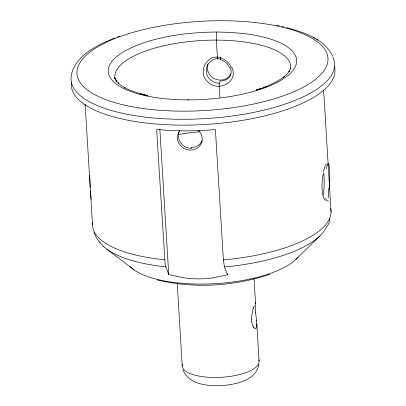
<?xml version="1.0" encoding="UTF-8"?>
<svg xmlns="http://www.w3.org/2000/svg" width="406" height="406" viewBox="0 0 406 406"><rect width="100%" height="100%" fill="white"/><g stroke="black" fill="none" stroke-linecap="round" stroke-linejoin="round"><path stroke-width="0.61" d="M251.537 319.207L251.867 314.848L252.74 310.61M256.81 325.916L256.795 323.704M255.526 304.084L255.46 310.022M290.686 68.873L290.407 64.28A90.614 32.175 -3.5 0 0 284.301 55.658C277.973 50.527 270.142 47.725 262.393 45.548A89.822 31.896 -3.5 0 0 240.991 41.529C224.259 39.575 207.314 39.712 190.561 41.422A89.822 31.896 -3.5 0 0 165.77 45.345C155.305 47.644 144.947 50.704 135.264 55.348A90.614 32.175 -3.5 0 0 121.805 63.93C117.476 67.64 113.558 73.349 115.233 79.307M258.967 364.542C255.592 380.513 236.424 384.33 222.62 385.502C208.588 386.157 188.841 385.137 182.954 369.734M71.75 72.913C77.668 53.962 98.013 44.888 114.898 37.859M253.354 308.428L254.257 305.713M290.655 68.264L288.828 71.913L289.559 71.004L286.905 74.141L283.439 77.211L284.296 76.556C275.918 82.925 266.047 86.945 256.105 90.173L260.302 88.747L256.734 89.919M325.734 228.421L326.439 226.924A12.835 11.81 23.1 0 0 329.631 218.464M325.445 228.918L323.866 231.405A116.329 41.31 -3.5 0 1 303.663 246.99A113.568 40.331 -3.5 0 1 292.584 251.994A116.618 41.412 -3.5 0 1 250.431 263.499L242.499 264.803A114.949 40.818 -3.5 0 1 224.493 266.96L223.396 260.16L215.408 129.56C195.87 131.26 176.163 131.361 156.64 129.438L165.14 264.56L168.754 274.654L183.476 277.76A99.379 91.462 23.1 0 0 213.186 277.841M295.842 259.429L319.974 235.835M255.41 303.013L255.547 303.292L254.049 278.785M263.727 87.518L267.006 86.239M117.212 36.976L119.572 36.119M269.909 274.258C233.922 286.357 194.235 288.773 157.229 279.988M227.451 273.507L227.527 274.776L213.18 277.826M216.971 31.998L203.162 32.333L189.333 33.409A96.354 34.216 -3.5 0 0 167.028 36.733C154.356 39.26 141.78 42.731 130.098 48.324A97.059 34.469 -3.5 0 0 115.685 57.52C111.046 61.494 106.849 67.609 108.646 73.988A97.059 34.469 -3.5 0 0 115.182 83.225C122.932 89.467 132.635 92.553 142.146 94.953A96.354 34.216 -3.5 0 0 161.573 98.369C179.498 100.455 197.651 100.312 215.596 98.48A96.354 34.216 -3.5 0 0 237.901 95.156C250.568 92.624 263.144 89.158 274.832 83.56A97.059 34.469 -3.5 0 0 289.245 74.369C293.878 70.39 298.08 64.28 296.284 57.896A97.059 34.469 -3.5 0 0 289.742 48.659C281.992 42.422 272.289 39.331 262.783 36.931A96.354 34.216 -3.5 0 0 243.356 33.52L230.466 32.389L216.971 31.998A6.273 1.03 -89.9 0 0 216.362 40.103L217.403 57.073A3.136 0.513 -89.9 0 0 218.063 58.87A12.276 11.941 44.5 0 1 220.813 59.21A3.136 0.36 -77.1 0 1 220.727 57.469A14.454 13.936 37.6 0 0 217.403 57.089C205.106 56.378 198.164 73.42 207.466 81.515C217.276 92.548 238.748 82.997 232.004 67.538M276.73 25.309L279.262 25.837M147.19 95.461L140.237 93.781L147.901 95.649M281.749 26.385L284.185 26.958M286.575 27.557C303.83 32.394 324.216 38.829 332.737 56.104M141.034 93.989L129.154 89.909L124.282 87.513L125.19 88.046L121.13 85.478L117.841 82.738L118.669 83.54L116.197 80.682L114.543 77.713L116.826 81.652L115.182 78.698M313.533 37.585L314.442 38.118M316.619 39.387L317.553 39.935M254.572 328.337L255.658 328.616A12.251 3.065 74 0 0 256.496 325.323M106.859 249.152L133.823 269.706M253.775 327.546L252.496 325.12L251.684 321.598M99.561 242.331L96.258 237.581L93.959 232.476M227.527 274.776L224.498 266.96M91.127 199.082L90.426 190.784M256.562 321.014L255.607 312.412M323.607 90.107L331.052 211.815M256.765 323.201L259.094 361.198M219.869 97.44L219.189 86.331A3.136 0.513 -89.9 0 1 219.494 82.281M177.219 283.373L182.248 366.075M159.857 129.138L168.754 274.654M85.143 104.332L92.502 224.665M90.218 187.318L89.69 175.6M251.624 321.653A12.084 5.857 -81.3 0 1 251.471 319.238M252.649 310.184A13.165 2.36 -79.5 0 1 253.319 307.89M254.927 303.186A12.251 0.787 -74.3 0 1 255.278 303.449M255.567 303.165A13.165 0.528 -81.4 0 1 255.689 303.008M255.648 312.463A12.084 2.06 82.8 0 1 255.506 310.108M256.313 320.567A13.165 1.888 79.8 0 1 256.526 322.628M254.562 328.149A13.165 3.71 81.3 0 1 253.775 327.266M258.779 359.812A38.499 13.672 -3.5 0 1 221.59 377.275A38.499 13.672 -3.5 0 1 182.365 364.542M165.724 266.833A115.106 40.874 -3.5 0 1 149.596 264.61L142.785 263.276A116.583 41.402 -3.5 0 1 110.544 251.608M330.692 208.562A119.471 42.432 -3.5 0 1 223.381 259.891M164.608 259.769A119.471 42.432 -3.5 0 1 92.649 222.458M103.753 246.574A116.618 41.412 -3.5 0 1 99.511 241.585M110.533 251.613A113.34 40.245 -3.5 0 1 103.743 246.574M298.055 257.049A88.198 31.318 -3.5 0 1 214.713 283.682A88.198 31.318 -3.5 0 1 130.189 266.595M334.427 66.356A132.011 46.878 -3.5 0 1 205.908 124.444A132.011 46.878 -3.5 0 1 71.547 82.337M230.892 74.07A12.54 11.546 23.1 0 1 214.916 78.911A12.54 11.546 23.1 0 1 208.06 63.757M198.514 130.559A12.54 11.546 23.1 0 1 199.006 146.723A12.54 11.546 23.1 0 1 181.929 146.952A12.54 11.546 23.1 0 1 179.883 130.813M332.763 57.002A132.011 46.878 -3.5 0 1 206.141 118.557A132.011 46.878 -3.5 0 1 71.933 73.278M187.958 99.891A6.273 1.03 -89.9 0 1 188.541 99.607M191.444 147.916A3.136 0.513 -89.9 0 1 191.84 147.977M202.29 140.72A12.434 11.612 -7.6 0 1 191.439 147.759M191.465 148.281A12.459 12.144 46.7 0 1 179.361 131.052M220.732 59.631A12.54 10.987 43.8 0 1 229.466 67.538M220.651 57.84A15.342 13.611 40.4 0 1 231.364 67.716M230.075 67.35A12.434 10.191 13.8 0 1 219.433 81.109M219.565 83.174A12.459 12.15 47.1 0 1 206.299 71.329A12.459 12.15 47.1 0 1 218.047 58.56M178.66 134.548A88.112 31.287 -3.5 0 1 199.859 131.722M323.79 173.23A18.742 3.07 -89.9 0 1 323.374 194.981M325.297 200.513A18.681 5.973 -86.1 0 1 323.323 173.864M323.404 172.311A18.686 3.258 -85.2 0 1 326.434 163.882M326.16 168.708A18.686 1.928 -81 0 1 328.221 163.928M327.977 164.516A18.681 1.573 -89.1 0 1 329.505 170.19A18.681 1.573 -89.1 0 1 329.464 189.952M328.505 188.384A18.686 2.842 85.4 0 1 328.17 198.062M328.677 201.011A18.686 4.121 81 0 1 325.419 198.23M138.558 107.854A125.738 44.65 -3.5 0 0 327.992 59.707A125.738 44.65 -3.5 0 0 140.841 30.272A125.738 44.65 -3.5 0 0 138.558 107.854"/></g></svg>
